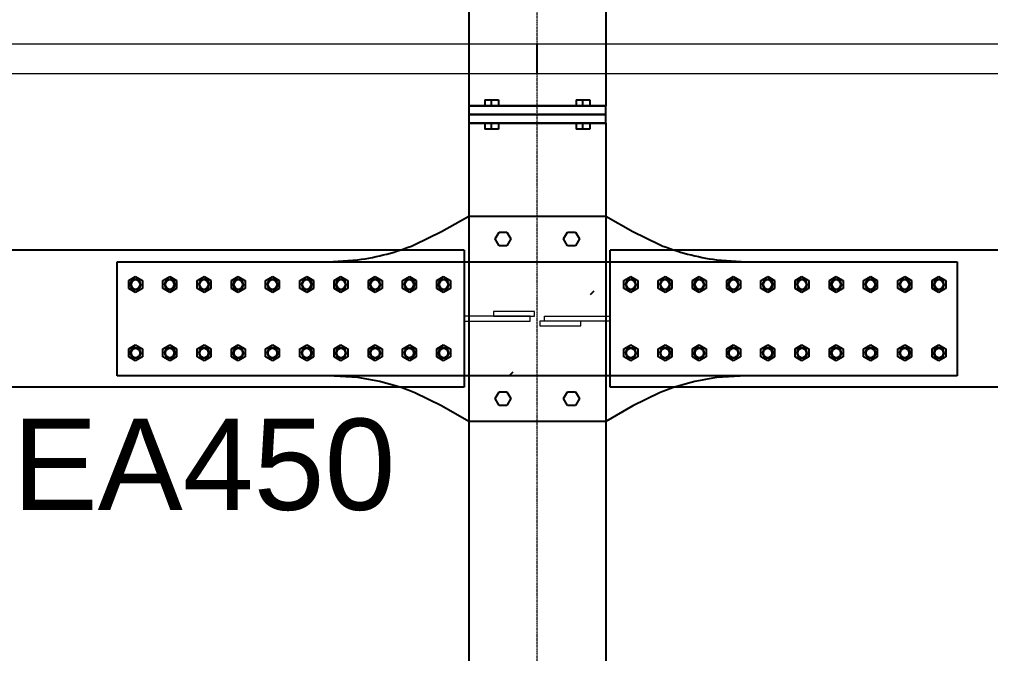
# Model space of a CAD drawing. Header units: millimetres. Extents: x -99 to 97215, y -53820 to 8574.
# Drawn here: x 74599 to 76726, y -27542 to -26152 of the extents above; entities that cross this region are included whole.
import ezdxf
from ezdxf.enums import TextEntityAlignment as Align

# ---------------------------------------------------------------- set-up
doc = ezdxf.new("R2010")
doc.units = ezdxf.units.MM
doc.header["$LTSCALE"] = 0.8
doc.linetypes.add('Grid Line', pattern=[3.33375, 1.905, -0.47625, 0.47625, -0.47625])
for name, color, linetype, lineweight in [('0-1', 7, 'Continuous', 5), ('E_COLUMNAS-1', 1, 'Continuous', 25), ('E_EJES-1', 8, 'Grid Line', 9), ('E_TEXTO', 3, 'Continuous', 9), ('P-PLATINA', 6, 'Continuous', 15)]:
    doc.layers.add(name, color=color, linetype=linetype, lineweight=lineweight)
doc.layers.add('VIGAS', color=8, linetype='Continuous')
doc.styles.add('VERDANA', font='arial.ttf')

msp = doc.modelspace()

# ---------------------------------------------------------------- hatches: boundary and pattern name
at = {"layer": 'E_COLUMNAS-1'}
h = msp.add_hatch(dxfattribs=at)
h.set_pattern_fill('', color=256, scale=70, style=0, pattern_type=0)
h.set_pattern_definition([(45, (75608.26, -26682.34), (-157.15, 157.15), [])])
h.paths.add_polyline_path([(75858.3, -26682.3), (75608.3, -26682.3), (75608.3, -26932.3), (75858.3, -26932.3)])
h.paths.add_polyline_path([(75616.3, -26924.3), (75616.3, -26690.3), (75850.3, -26690.3), (75850.3, -26924.3)])

# ---------------------------------------------------------------- linework, layer by layer
at = {"color": 1, "linetype": 'Continuous'}
for centre, radius, start, end in [((75275.5, -26182.9), 500, 277.4362, 292.3087), ((76191, -26182.9), 500, 247.6914, 262.5638), ((74853.2, -26732.9), 11.5, 18, 198), ((74853.2, -26732.9), 10, 90, 270), ((74853.2, -26732.9), 10, 270, 90), ((74928.2, -26732.9), 11.5, 18, 198), ((74928.2, -26732.9), 10, 90, 270), ((74928.2, -26732.9), 10, 270, 90), ((75003.2, -26732.9), 11.5, 18, 198), ((75003.2, -26732.9), 10, 90, 270), ((75003.2, -26732.9), 10, 270, 90), ((75078.2, -26732.9), 11.5, 18, 198), ((75078.2, -26732.9), 10, 90, 270), ((75078.2, -26732.9), 10, 270, 90), ((75153.2, -26732.9), 11.5, 18, 198), ((75153.2, -26732.9), 10, 90, 270), ((75153.2, -26732.9), 10, 270, 90), ((75228.2, -26732.9), 11.5, 18, 198), ((75228.2, -26732.9), 10, 90, 270), ((75228.2, -26732.9), 10, 270, 90), ((75303.2, -26732.9), 11.5, 18, 198), ((75303.2, -26732.9), 10, 90, 270), ((75303.2, -26732.9), 10, 270, 90), ((75378.2, -26732.9), 11.5, 18, 198), ((75378.2, -26732.9), 10, 90, 270), ((75378.2, -26732.9), 10, 270, 90), ((75453.2, -26732.9), 11.5, 18, 198), ((75453.2, -26732.9), 10, 90, 270), ((75453.2, -26732.9), 10, 270, 90), ((75528.2, -26732.9), 11.5, 18, 198), ((75528.2, -26732.9), 10, 90, 270), ((75528.2, -26732.9), 10, 270, 90), ((75938.3, -26732.9), 11.5, 18, 198), ((75938.3, -26732.9), 10, 90, 270), ((75938.3, -26732.9), 10, 270, 90), ((76013.3, -26732.9), 11.5, 18, 198), ((76013.3, -26732.9), 10, 90, 270), ((76013.3, -26732.9), 10, 270, 90), ((76088.3, -26732.9), 11.5, 18, 198), ((76088.3, -26732.9), 10, 90, 270), ((76088.3, -26732.9), 10, 270, 90), ((76163.3, -26732.9), 11.5, 18, 198), ((76163.3, -26732.9), 10, 90, 270), ((76163.3, -26732.9), 10, 270, 90), ((76238.3, -26732.9), 11.5, 18, 198), ((76238.3, -26732.9), 10, 90, 270), ((76238.3, -26732.9), 10, 270, 90), ((76313.3, -26732.9), 11.5, 18, 198), ((76313.3, -26732.9), 10, 90, 270), ((76313.3, -26732.9), 10, 270, 90), ((76388.3, -26732.9), 11.5, 18, 198), ((76388.3, -26732.9), 10, 90, 270), ((76388.3, -26732.9), 10, 270, 90), ((76463.3, -26732.9), 11.5, 18, 198), ((76463.3, -26732.9), 10, 90, 270), ((76463.3, -26732.9), 10, 270, 90), ((76538.3, -26732.9), 11.5, 18, 198), ((76538.3, -26732.9), 10, 90, 270), ((76538.3, -26732.9), 10, 270, 90), ((76613.3, -26732.9), 11.5, 18, 198), ((76613.3, -26732.9), 10, 90, 270), ((76613.3, -26732.9), 10, 270, 90), ((74853.2, -26732.9), 11.5, 198, 18), ((74928.2, -26732.9), 11.5, 198, 18), ((75003.2, -26732.9), 11.5, 198, 18), ((75078.2, -26732.9), 11.5, 198, 18), ((75153.2, -26732.9), 11.5, 198, 18), ((75228.2, -26732.9), 11.5, 198, 18), ((75303.2, -26732.9), 11.5, 198, 18), ((75378.2, -26732.9), 11.5, 198, 18), ((75453.2, -26732.9), 11.5, 198, 18), ((75528.2, -26732.9), 11.5, 198, 18), ((75938.3, -26732.9), 11.5, 198, 18), ((76013.3, -26732.9), 11.5, 198, 18), ((76088.3, -26732.9), 11.5, 198, 18), ((76163.3, -26732.9), 11.5, 198, 18), ((76238.3, -26732.9), 11.5, 198, 18), ((76313.3, -26732.9), 11.5, 198, 18), ((76388.3, -26732.9), 11.5, 198, 18), ((76463.3, -26732.9), 11.5, 198, 18), ((76538.3, -26732.9), 11.5, 198, 18), ((76613.3, -26732.9), 11.5, 198, 18), ((74853.2, -26882.9), 11.5, 18, 198), ((74928.2, -26882.9), 11.5, 18, 198), ((75003.2, -26882.9), 11.5, 18, 198), ((75078.2, -26882.9), 11.5, 18, 198), ((75153.2, -26882.9), 11.5, 18, 198), ((75228.2, -26882.9), 11.5, 18, 198), ((75303.2, -26882.9), 11.5, 18, 198), ((75378.2, -26882.9), 11.5, 18, 198), ((75453.2, -26882.9), 11.5, 18, 198), ((75528.2, -26882.9), 11.5, 18, 198), ((75938.3, -26882.9), 11.5, 18, 198), ((76013.3, -26882.9), 11.5, 18, 198), ((76088.3, -26882.9), 11.5, 18, 198), ((76163.3, -26882.9), 11.5, 18, 198), ((76238.3, -26882.9), 11.5, 18, 198), ((76313.3, -26882.9), 11.5, 18, 198), ((76388.3, -26882.9), 11.5, 18, 198), ((76463.3, -26882.9), 11.5, 18, 198), ((76538.3, -26882.9), 11.5, 18, 198), ((76613.3, -26882.9), 11.5, 18, 198), ((74853.2, -26882.9), 11.5, 198, 18), ((74853.2, -26882.9), 10, 90, 270), ((74853.2, -26882.9), 10, 270, 90), ((74928.2, -26882.9), 11.5, 198, 18), ((74928.2, -26882.9), 10, 90, 270), ((74928.2, -26882.9), 10, 270, 90), ((75003.2, -26882.9), 11.5, 198, 18), ((75003.2, -26882.9), 10, 90, 270), ((75003.2, -26882.9), 10, 270, 90), ((75078.2, -26882.9), 11.5, 198, 18), ((75078.2, -26882.9), 10, 90, 270), ((75078.2, -26882.9), 10, 270, 90), ((75153.2, -26882.9), 11.5, 198, 18), ((75153.2, -26882.9), 10, 90, 270), ((75153.2, -26882.9), 10, 270, 90), ((75228.2, -26882.9), 11.5, 198, 18), ((75228.2, -26882.9), 10, 90, 270), ((75228.2, -26882.9), 10, 270, 90), ((75303.2, -26882.9), 11.5, 198, 18), ((75303.2, -26882.9), 10, 90, 270), ((75303.2, -26882.9), 10, 270, 90), ((75378.2, -26882.9), 11.5, 198, 18), ((75378.2, -26882.9), 10, 90, 270), ((75378.2, -26882.9), 10, 270, 90), ((75453.2, -26882.9), 11.5, 198, 18), ((75453.2, -26882.9), 10, 90, 270), ((75453.2, -26882.9), 10, 270, 90), ((75528.2, -26882.9), 11.5, 198, 18), ((75528.2, -26882.9), 10, 90, 270), ((75528.2, -26882.9), 10, 270, 90), ((75938.3, -26882.9), 11.5, 198, 18), ((75938.3, -26882.9), 10, 90, 270), ((75938.3, -26882.9), 10, 270, 90), ((76013.3, -26882.9), 11.5, 198, 18), ((76013.3, -26882.9), 10, 90, 270), ((76013.3, -26882.9), 10, 270, 90), ((76088.3, -26882.9), 11.5, 198, 18), ((76088.3, -26882.9), 10, 90, 270), ((76088.3, -26882.9), 10, 270, 90), ((76163.3, -26882.9), 11.5, 198, 18), ((76163.3, -26882.9), 10, 90, 270), ((76163.3, -26882.9), 10, 270, 90), ((76238.3, -26882.9), 11.5, 198, 18), ((76238.3, -26882.9), 10, 90, 270), ((76238.3, -26882.9), 10, 270, 90), ((76313.3, -26882.9), 11.5, 198, 18), ((76313.3, -26882.9), 10, 90, 270), ((76313.3, -26882.9), 10, 270, 90), ((76388.3, -26882.9), 11.5, 198, 18), ((76388.3, -26882.9), 10, 90, 270), ((76388.3, -26882.9), 10, 270, 90), ((76463.3, -26882.9), 11.5, 198, 18), ((76463.3, -26882.9), 10, 90, 270), ((76463.3, -26882.9), 10, 270, 90), ((76538.3, -26882.9), 11.5, 198, 18), ((76538.3, -26882.9), 10, 90, 270), ((76538.3, -26882.9), 10, 270, 90), ((76613.3, -26882.9), 11.5, 198, 18), ((76613.3, -26882.9), 10, 90, 270), ((76613.3, -26882.9), 10, 270, 90), ((75275.5, -27432.9), 500, 67.6913, 82.5638), ((76191, -27432.9), 500, 97.4362, 112.3087)]:
    msp.add_arc(centre, radius, start, end, dxfattribs=at)
at = {"layer": '0-1', "color": 8}
for p, q in [((75583.3, -26206.2), (73353.5, -26206.2)), ((75733.3, -26206.2), (75583.3, -26206.2)), ((75883.3, -26206.2), (75733.3, -26206.2)), ((78228.3, -26206.2), (75883.3, -26206.2)), ((75583.3, -26271.2), (73353.5, -26271.2)), ((75733.3, -26271.2), (75583.3, -26271.2)), ((75883.3, -26271.2), (75733.3, -26271.2)), ((78228.3, -26271.2), (75883.3, -26271.2))]:
    msp.add_line(p, q, dxfattribs=at)
at = {"layer": 'E_EJES-1'}
msp.add_line((75733.3, -52920), (75733.3, -22429.9), dxfattribs=at)
at = {"layer": 'P-PLATINA'}
for points in [[(75573.2, -26813.6), (75717.5, -26813.6), (75717.5, -26802.1), (75573.2, -26802.1)], [(75893.3, -26813.6), (75749, -26813.6), (75749, -26802.1), (75893.3, -26802.1)]]:
    msp.add_lwpolyline(points, dxfattribs=at)
for points in [[(75727.5, -26802.1), (75727.5, -26792.1), (75637.5, -26792.1), (75637.5, -26802.1)], [(75739, -26813.6), (75739, -26823.6), (75829, -26823.6), (75829, -26813.6)]]:
    msp.add_lwpolyline(points, close=True, dxfattribs=at)
at = {"layer": 'VIGAS'}
for p, q in [((75583.3, -25888.2), (75583.3, -26341.4)), ((75883.3, -25888.2), (75883.3, -26341.4)), ((75733.3, -26271.2), (75733.3, -26206.2)), ((75733.3, -26271.2), (75733.3, -26206.2)), ((75618.3, -26328.2), (75648.3, -26328.2)), ((75618.3, -26328.2), (75618.3, -26341.4)), ((75633.3, -26341.4), (75633.3, -26328.2)), ((75648.3, -26328.2), (75648.3, -26341.4)), ((75818.3, -26328.2), (75848.3, -26328.2)), ((75818.3, -26328.2), (75818.3, -26341.4)), ((75833.3, -26341.4), (75833.3, -26328.2)), ((75848.3, -26328.2), (75848.3, -26341.4)), ((75583.3, -26341.4), (75883.3, -26341.4)), ((75883.3, -26341.4), (75583.3, -26341.4)), ((75583.3, -26341.4), (75583.3, -26360.4)), ((75883.3, -26360.4), (75583.3, -26360.4)), ((75583.3, -26360.4), (75583.3, -26379.4)), ((75583.3, -26360.4), (75883.3, -26360.4)), ((75883.3, -26360.4), (75883.3, -26341.4)), ((75883.3, -26379.4), (75883.3, -26360.4)), ((75583.3, -26379.4), (75583.3, -26582.9)), ((75883.3, -26379.4), (75583.3, -26379.4)), ((75583.3, -26379.4), (75883.3, -26379.4)), ((75618.3, -26379.4), (75618.3, -26392.6)), ((75633.3, -26392.6), (75633.3, -26379.4)), ((75648.3, -26379.4), (75648.3, -26392.6)), ((75818.3, -26379.4), (75818.3, -26392.6)), ((75833.3, -26392.6), (75833.3, -26379.4)), ((75848.3, -26379.4), (75848.3, -26392.6)), ((75883.3, -26379.4), (75883.3, -26582.9)), ((75648.3, -26392.6), (75618.3, -26392.6)), ((75848.3, -26392.6), (75818.3, -26392.6)), ((75523.5, -26617), (75583.3, -26582.9)), ((75583.3, -26582.9), (75583.3, -27032.9)), ((75583.3, -26582.9), (75883.3, -26582.9)), ((75883.3, -26582.9), (75883.3, -27032.8)), ((75883.3, -26582.9), (75943, -26617)), ((75465.3, -26645.4), (75523.5, -26617)), ((75943, -26617), (76001.2, -26645.4)), ((75640.9, -26632.9), (75649.6, -26617.9)), ((75649.6, -26647.9), (75640.9, -26632.9)), ((75649.6, -26617.9), (75666.9, -26617.9)), ((75666.9, -26617.9), (75675.6, -26632.9)), ((75675.6, -26632.9), (75666.9, -26647.9)), ((75790.9, -26632.9), (75799.6, -26617.9)), ((75799.6, -26647.9), (75790.9, -26632.9)), ((75799.6, -26617.9), (75816.9, -26617.9)), ((75816.9, -26617.9), (75825.6, -26632.9)), ((75825.6, -26632.9), (75816.9, -26647.9)), ((75428.3, -26657.9), (73233.3, -26657.9)), ((75573.2, -26657.9), (75428.3, -26657.9)), ((75573.2, -26657.9), (75573.2, -26957.9)), ((75666.9, -26647.9), (75649.6, -26647.9)), ((75816.9, -26647.9), (75799.6, -26647.9)), ((76038.2, -26657.8), (75893.3, -26657.9)), ((75893.3, -26957.9), (75893.3, -26657.9)), ((79738, -26657.8), (76038.2, -26657.8)), ((75275.5, -26682.9), (75340.2, -26678.6)), ((76126.3, -26678.6), (76191, -26682.9)), ((74813.2, -26682.9), (76653.3, -26682.9)), ((74813.2, -26932.9), (74813.2, -26682.9)), ((74813.2, -26682.9), (75275.5, -26682.9)), ((74813.2, -26932.9), (74813.2, -26682.9)), ((76191, -26682.9), (76653.3, -26682.9)), ((76653.3, -26682.9), (76653.3, -26932.9)), ((76653.3, -26682.9), (76653.3, -26932.9)), ((74838.2, -26724.2), (74853.2, -26715.5)), ((74853.2, -26715.5), (74868.2, -26724.2)), ((74913.2, -26724.2), (74928.2, -26715.5)), ((74928.2, -26715.5), (74943.2, -26724.2)), ((74988.2, -26724.2), (75003.2, -26715.5)), ((75003.2, -26715.5), (75018.2, -26724.2)), ((75063.2, -26724.2), (75078.2, -26715.5)), ((75078.2, -26715.5), (75093.2, -26724.2)), ((75138.2, -26724.2), (75153.2, -26715.5)), ((75153.2, -26715.5), (75168.2, -26724.2)), ((75213.2, -26724.2), (75228.2, -26715.5)), ((75228.2, -26715.5), (75243.2, -26724.2)), ((75288.2, -26724.2), (75303.2, -26715.5)), ((75303.2, -26715.5), (75318.2, -26724.2)), ((75363.2, -26724.2), (75378.2, -26715.5)), ((75378.2, -26715.5), (75393.2, -26724.2)), ((75438.2, -26724.2), (75453.2, -26715.5)), ((75453.2, -26715.5), (75468.2, -26724.2)), ((75513.2, -26724.2), (75528.2, -26715.5)), ((75528.2, -26715.5), (75543.2, -26724.2)), ((75923.3, -26724.2), (75938.3, -26715.5)), ((75938.3, -26715.5), (75953.3, -26724.2)), ((75998.3, -26724.2), (76013.3, -26715.5)), ((76013.3, -26715.5), (76028.3, -26724.2)), ((76073.3, -26724.2), (76088.3, -26715.5)), ((76088.3, -26715.5), (76103.3, -26724.2)), ((76148.3, -26724.2), (76163.3, -26715.5)), ((76163.3, -26715.5), (76178.3, -26724.2)), ((76223.3, -26724.2), (76238.3, -26715.5)), ((76238.3, -26715.5), (76253.3, -26724.2)), ((76298.3, -26724.2), (76313.3, -26715.5)), ((76313.3, -26715.5), (76328.3, -26724.2)), ((76373.3, -26724.2), (76388.3, -26715.5)), ((76388.3, -26715.5), (76403.3, -26724.2)), ((76448.3, -26724.2), (76463.3, -26715.5)), ((76463.3, -26715.5), (76478.3, -26724.2)), ((76523.3, -26724.2), (76538.3, -26715.5)), ((76538.3, -26715.5), (76553.3, -26724.2)), ((76598.3, -26724.2), (76613.3, -26715.5)), ((76613.3, -26715.5), (76628.3, -26724.2)), ((74838.2, -26741.5), (74838.2, -26724.2)), ((74853.2, -26750.2), (74838.2, -26741.5)), ((74868.2, -26741.5), (74853.2, -26750.2)), ((74868.2, -26724.2), (74868.2, -26741.5)), ((74913.2, -26741.5), (74913.2, -26724.2)), ((74928.2, -26750.2), (74913.2, -26741.5)), ((74943.2, -26741.5), (74928.2, -26750.2)), ((74943.2, -26724.2), (74943.2, -26741.5)), ((74988.2, -26741.5), (74988.2, -26724.2)), ((75003.2, -26750.2), (74988.2, -26741.5)), ((75018.2, -26741.5), (75003.2, -26750.2)), ((75018.2, -26724.2), (75018.2, -26741.5)), ((75063.2, -26741.5), (75063.2, -26724.2)), ((75078.2, -26750.2), (75063.2, -26741.5)), ((75093.2, -26741.5), (75078.2, -26750.2)), ((75093.2, -26724.2), (75093.2, -26741.5)), ((75138.2, -26741.5), (75138.2, -26724.2)), ((75153.2, -26750.2), (75138.2, -26741.5)), ((75168.2, -26741.5), (75153.2, -26750.2)), ((75168.2, -26724.2), (75168.2, -26741.5)), ((75213.2, -26741.5), (75213.2, -26724.2)), ((75228.2, -26750.2), (75213.2, -26741.5)), ((75243.2, -26741.5), (75228.2, -26750.2)), ((75243.2, -26724.2), (75243.2, -26741.5)), ((75288.2, -26741.5), (75288.2, -26724.2)), ((75303.2, -26750.2), (75288.2, -26741.5)), ((75318.2, -26741.5), (75303.2, -26750.2)), ((75318.2, -26724.2), (75318.2, -26741.5)), ((75363.2, -26741.5), (75363.2, -26724.2)), ((75378.2, -26750.2), (75363.2, -26741.5)), ((75393.2, -26741.5), (75378.2, -26750.2)), ((75393.2, -26724.2), (75393.2, -26741.5)), ((75438.2, -26741.5), (75438.2, -26724.2)), ((75453.2, -26750.2), (75438.2, -26741.5)), ((75468.2, -26741.5), (75453.2, -26750.2)), ((75468.2, -26724.2), (75468.2, -26741.5)), ((75513.2, -26741.5), (75513.2, -26724.2)), ((75528.2, -26750.2), (75513.2, -26741.5)), ((75543.2, -26741.5), (75528.2, -26750.2)), ((75543.2, -26724.2), (75543.2, -26741.5)), ((75923.3, -26741.5), (75923.3, -26724.2)), ((75938.3, -26750.2), (75923.3, -26741.5)), ((75953.3, -26741.5), (75938.3, -26750.2)), ((75953.3, -26724.2), (75953.3, -26741.5)), ((75998.3, -26741.5), (75998.3, -26724.2)), ((76013.3, -26750.2), (75998.3, -26741.5)), ((76028.3, -26741.5), (76013.3, -26750.2)), ((76028.3, -26724.2), (76028.3, -26741.5)), ((76073.3, -26741.5), (76073.3, -26724.2)), ((76088.3, -26750.2), (76073.3, -26741.5)), ((76103.3, -26741.5), (76088.3, -26750.2)), ((76103.3, -26724.2), (76103.3, -26741.5)), ((76148.3, -26741.5), (76148.3, -26724.2)), ((76163.3, -26750.2), (76148.3, -26741.5)), ((76178.3, -26741.5), (76163.3, -26750.2)), ((76178.3, -26724.2), (76178.3, -26741.5)), ((76223.3, -26741.5), (76223.3, -26724.2)), ((76238.3, -26750.2), (76223.3, -26741.5)), ((76253.3, -26741.5), (76238.3, -26750.2)), ((76253.3, -26724.2), (76253.3, -26741.5)), ((76298.3, -26741.5), (76298.3, -26724.2)), ((76313.3, -26750.2), (76298.3, -26741.5)), ((76328.3, -26741.5), (76313.3, -26750.2)), ((76328.3, -26724.2), (76328.3, -26741.5)), ((76373.3, -26741.5), (76373.3, -26724.2)), ((76388.3, -26750.2), (76373.3, -26741.5)), ((76403.3, -26741.5), (76388.3, -26750.2)), ((76403.3, -26724.2), (76403.3, -26741.5)), ((76448.3, -26741.5), (76448.3, -26724.2)), ((76463.3, -26750.2), (76448.3, -26741.5)), ((76478.3, -26741.5), (76463.3, -26750.2)), ((76478.3, -26724.2), (76478.3, -26741.5)), ((76523.3, -26741.5), (76523.3, -26724.2)), ((76538.3, -26750.2), (76523.3, -26741.5)), ((76553.3, -26741.5), (76538.3, -26750.2)), ((76553.3, -26724.2), (76553.3, -26741.5)), ((76598.3, -26741.5), (76598.3, -26724.2)), ((76613.3, -26750.2), (76598.3, -26741.5)), ((76628.3, -26741.5), (76613.3, -26750.2)), ((76628.3, -26724.2), (76628.3, -26741.5)), ((74838.2, -26874.2), (74853.2, -26865.5)), ((74853.2, -26865.5), (74868.2, -26874.2)), ((74913.2, -26874.2), (74928.2, -26865.5)), ((74928.2, -26865.5), (74943.2, -26874.2)), ((74988.2, -26874.2), (75003.2, -26865.5)), ((75003.2, -26865.5), (75018.2, -26874.2)), ((75063.2, -26874.2), (75078.2, -26865.5)), ((75078.2, -26865.5), (75093.2, -26874.2)), ((75138.2, -26874.2), (75153.2, -26865.5)), ((75153.2, -26865.5), (75168.2, -26874.2)), ((75213.2, -26874.2), (75228.2, -26865.5)), ((75228.2, -26865.5), (75243.2, -26874.2)), ((75288.2, -26874.2), (75303.2, -26865.5)), ((75303.2, -26865.5), (75318.2, -26874.2)), ((75363.2, -26874.2), (75378.2, -26865.5)), ((75378.2, -26865.5), (75393.2, -26874.2)), ((75438.2, -26874.2), (75453.2, -26865.5)), ((75453.2, -26865.5), (75468.2, -26874.2)), ((75513.2, -26874.2), (75528.2, -26865.5)), ((75528.2, -26865.5), (75543.2, -26874.2)), ((75923.3, -26874.2), (75938.3, -26865.5)), ((75938.3, -26865.5), (75953.3, -26874.2)), ((75998.3, -26874.2), (76013.3, -26865.5)), ((76013.3, -26865.5), (76028.3, -26874.2)), ((76073.3, -26874.2), (76088.3, -26865.5)), ((76088.3, -26865.5), (76103.3, -26874.2)), ((76148.3, -26874.2), (76163.3, -26865.5)), ((76163.3, -26865.5), (76178.3, -26874.2)), ((76223.3, -26874.2), (76238.3, -26865.5)), ((76238.3, -26865.5), (76253.3, -26874.2)), ((76298.3, -26874.2), (76313.3, -26865.5)), ((76313.3, -26865.5), (76328.3, -26874.2)), ((76373.3, -26874.2), (76388.3, -26865.5)), ((76388.3, -26865.5), (76403.3, -26874.2)), ((76448.3, -26874.2), (76463.3, -26865.5)), ((76463.3, -26865.5), (76478.3, -26874.2)), ((76523.3, -26874.2), (76538.3, -26865.5)), ((76538.3, -26865.5), (76553.3, -26874.2)), ((76598.3, -26874.2), (76613.3, -26865.5)), ((76613.3, -26865.5), (76628.3, -26874.2)), ((74838.2, -26891.5), (74838.2, -26874.2)), ((74853.2, -26900.2), (74838.2, -26891.5)), ((74868.2, -26891.5), (74853.2, -26900.2)), ((74868.2, -26874.2), (74868.2, -26891.5)), ((74913.2, -26891.5), (74913.2, -26874.2)), ((74928.2, -26900.2), (74913.2, -26891.5)), ((74943.2, -26891.5), (74928.2, -26900.2)), ((74943.2, -26874.2), (74943.2, -26891.5)), ((74988.2, -26891.5), (74988.2, -26874.2)), ((75003.2, -26900.2), (74988.2, -26891.5)), ((75018.2, -26891.5), (75003.2, -26900.2)), ((75018.2, -26874.2), (75018.2, -26891.5)), ((75063.2, -26891.5), (75063.2, -26874.2)), ((75078.2, -26900.2), (75063.2, -26891.5)), ((75093.2, -26891.5), (75078.2, -26900.2)), ((75093.2, -26874.2), (75093.2, -26891.5)), ((75138.2, -26891.5), (75138.2, -26874.2)), ((75153.2, -26900.2), (75138.2, -26891.5)), ((75168.2, -26891.5), (75153.2, -26900.2)), ((75168.2, -26874.2), (75168.2, -26891.5)), ((75213.2, -26891.5), (75213.2, -26874.2)), ((75228.2, -26900.2), (75213.2, -26891.5)), ((75243.2, -26891.5), (75228.2, -26900.2)), ((75243.2, -26874.2), (75243.2, -26891.5)), ((75288.2, -26891.5), (75288.2, -26874.2)), ((75303.2, -26900.2), (75288.2, -26891.5)), ((75318.2, -26891.5), (75303.2, -26900.2)), ((75318.2, -26874.2), (75318.2, -26891.5)), ((75363.2, -26891.5), (75363.2, -26874.2)), ((75378.2, -26900.2), (75363.2, -26891.5)), ((75393.2, -26891.5), (75378.2, -26900.2)), ((75393.2, -26874.2), (75393.2, -26891.5)), ((75438.2, -26891.5), (75438.2, -26874.2)), ((75453.2, -26900.2), (75438.2, -26891.5)), ((75468.2, -26891.5), (75453.2, -26900.2)), ((75468.2, -26874.2), (75468.2, -26891.5)), ((75513.2, -26891.5), (75513.2, -26874.2)), ((75528.2, -26900.2), (75513.2, -26891.5)), ((75543.2, -26891.5), (75528.2, -26900.2)), ((75543.2, -26874.2), (75543.2, -26891.5)), ((75923.3, -26891.5), (75923.3, -26874.2)), ((75938.3, -26900.2), (75923.3, -26891.5)), ((75953.3, -26891.5), (75938.3, -26900.2)), ((75953.3, -26874.2), (75953.3, -26891.5)), ((75998.3, -26891.5), (75998.3, -26874.2)), ((76013.3, -26900.2), (75998.3, -26891.5)), ((76028.3, -26891.5), (76013.3, -26900.2)), ((76028.3, -26874.2), (76028.3, -26891.5)), ((76073.3, -26891.5), (76073.3, -26874.2)), ((76088.3, -26900.2), (76073.3, -26891.5)), ((76103.3, -26891.5), (76088.3, -26900.2)), ((76103.3, -26874.2), (76103.3, -26891.5)), ((76148.3, -26891.5), (76148.3, -26874.2)), ((76163.3, -26900.2), (76148.3, -26891.5)), ((76178.3, -26891.5), (76163.3, -26900.2)), ((76178.3, -26874.2), (76178.3, -26891.5)), ((76223.3, -26891.5), (76223.3, -26874.2)), ((76238.3, -26900.2), (76223.3, -26891.5)), ((76253.3, -26891.5), (76238.3, -26900.2)), ((76253.3, -26874.2), (76253.3, -26891.5)), ((76298.3, -26891.5), (76298.3, -26874.2)), ((76313.3, -26900.2), (76298.3, -26891.5)), ((76328.3, -26891.5), (76313.3, -26900.2)), ((76328.3, -26874.2), (76328.3, -26891.5)), ((76373.3, -26891.5), (76373.3, -26874.2)), ((76388.3, -26900.2), (76373.3, -26891.5)), ((76403.3, -26891.5), (76388.3, -26900.2)), ((76403.3, -26874.2), (76403.3, -26891.5)), ((76448.3, -26891.5), (76448.3, -26874.2)), ((76463.3, -26900.2), (76448.3, -26891.5)), ((76478.3, -26891.5), (76463.3, -26900.2)), ((76478.3, -26874.2), (76478.3, -26891.5)), ((76523.3, -26891.5), (76523.3, -26874.2)), ((76538.3, -26900.2), (76523.3, -26891.5)), ((76553.3, -26891.5), (76538.3, -26900.2)), ((76553.3, -26874.2), (76553.3, -26891.5)), ((76598.3, -26891.5), (76598.3, -26874.2)), ((76613.3, -26900.2), (76598.3, -26891.5)), ((76628.3, -26891.5), (76613.3, -26900.2)), ((76628.3, -26874.2), (76628.3, -26891.5)), ((76653.3, -26932.9), (74813.2, -26932.9)), ((75275.5, -26932.9), (74813.2, -26932.9)), ((75340.2, -26937.1), (75275.5, -26932.9)), ((76191, -26932.9), (76126.3, -26937.1)), ((76653.3, -26932.9), (76191, -26932.9)), ((75428.3, -26957.9), (73233.3, -26957.9)), ((75573.2, -26957.9), (75428.3, -26957.9)), ((75523.5, -26998.7), (75465.3, -26970.3)), ((75640.9, -26982.9), (75649.6, -26967.9)), ((75649.6, -26967.9), (75666.9, -26967.9)), ((75666.9, -26967.9), (75675.6, -26982.9)), ((75790.9, -26982.9), (75799.6, -26967.9)), ((75799.6, -26967.9), (75816.9, -26967.9)), ((75816.9, -26967.9), (75825.6, -26982.9)), ((76038.2, -26957.8), (75893.3, -26957.9)), ((76001.2, -26970.3), (75943, -26998.7)), ((79603.5, -26957.8), (76038.2, -26957.8)), ((75583.3, -27032.9), (75523.5, -26998.7)), ((75649.6, -26997.9), (75640.9, -26982.9)), ((75666.9, -26997.9), (75649.6, -26997.9)), ((75675.6, -26982.9), (75666.9, -26997.9)), ((75799.6, -26997.9), (75790.9, -26982.9)), ((75816.9, -26997.9), (75799.6, -26997.9)), ((75825.6, -26982.9), (75816.9, -26997.9)), ((75943, -26998.7), (75883.3, -27032.9)), ((75583.3, -27032.9), (75583.3, -28241.2)), ((75883.3, -27032.9), (75583.3, -27032.9)), ((75883.3, -27032.8), (75883.3, -28189.7))]:
    msp.add_line(p, q, dxfattribs=at)

# ---------------------------------------------------------------- texts
at = {"layer": 'E_TEXTO', "style": 'VERDANA'}
msp.add_text('b/906-HEA450', height=200, dxfattribs=at).set_placement((74506.3, -27227), align=Align.CENTER)

doc.saveas('drawing.dxf')
